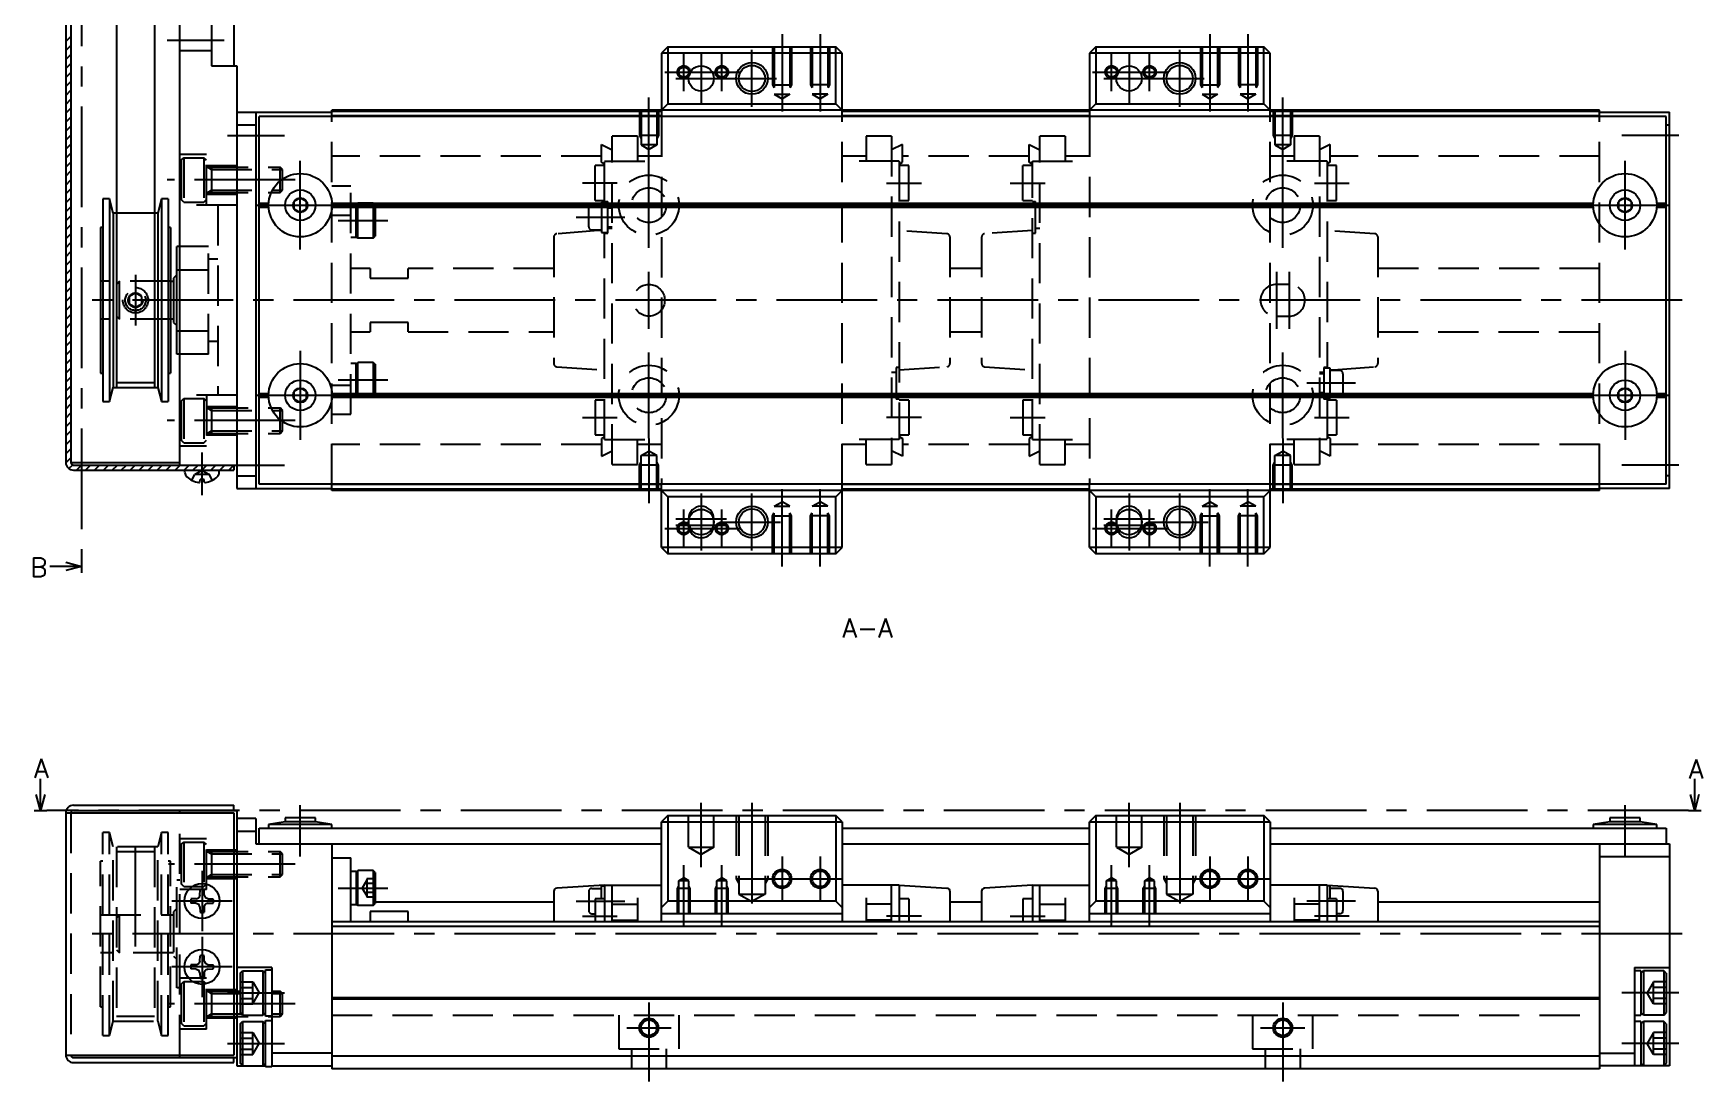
# Model space of a CAD drawing. Extents: x -2 to 451, y -8 to 279.
# Drawn here: x 187.6 to 451, y 8 to 173.4 of the extents above; entities that cross this region are included whole.
import ezdxf

# ---------------------------------------------------------------- set-up
doc = ezdxf.new("R2010")
doc.units = 0
doc.header["$LTSCALE"] = 0.5
doc.linetypes.add('CENTER', pattern=[50.8, 31.75, -6.35, 6.35, -6.35])
doc.linetypes.add('DASHED', pattern=[19.05, 12.7, -6.35])
for name, color, linetype in [('MSM_CENTER', 1, 'CENTER'), ('MSM_CONTINUOUS', 7, 'CONTINUOUS'), ('MSM_DASHED', 4, 'DASHED'), ('MSM_NARROW', 5, 'CONTINUOUS'), ('MSM_PART_NUMBER', 7, 'CONTINUOUS')]:
    doc.layers.add(name, color=color, linetype=linetype)
doc.styles.get("Standard").update_dxf_attribs({"font": 'txt.shx', "height": 3, "bigfont": 'bigfont.shx'})

msp = doc.modelspace()

# ---------------------------------------------------------------- linework, layer by layer
at = {"layer": 'MSM_CENTER'}
for p, q in [((195.26, 238.06), (195.26, 90.3)), ((217.76, 172.3), (208.76, 172.3)), ((305.76, 173.3), (305.76, 161.09)), ((311.76, 173.3), (311.76, 161.09)), ((373.26, 173.3), (373.26, 161.09)), ((379.26, 173.3), (379.26, 161.09)), ((290.26, 164.3), (290.26, 170.3)), ((293.01, 170.3), (293.01, 162.3)), ((296.26, 164.3), (296.26, 170.3)), ((301.01, 161.8), (301.01, 170.8)), ((357.76, 164.3), (357.76, 170.3)), ((360.51, 170.3), (360.51, 162.3)), ((363.76, 164.3), (363.76, 170.3)), ((368.51, 161.8), (368.51, 170.8)), ((287.26, 167.3), (299.26, 167.3)), ((289.01, 166.3), (305.51, 166.3)), ((354.76, 167.3), (366.76, 167.3)), ((356.51, 166.3), (373.01, 166.3)), ((284.76, 153.09), (284.76, 163.3)), ((384.76, 153.09), (384.76, 163.3)), ((218.26, 157.3), (227.26, 157.3)), ((447.26, 157.3), (438.26, 157.3)), ((229.76, 139.3), (229.76, 153.3)), ((284.76, 139.55), (284.76, 153.05)), ((384.76, 139.55), (384.76, 153.05)), ((438.76, 139.3), (438.76, 153.3)), ((228.96, 150.3), (208.76, 150.3)), ((279.76, 149.8), (274.26, 149.8)), ((322.26, 149.8), (327.76, 149.8)), ((341.76, 149.8), (347.26, 149.8)), ((389.76, 149.8), (395.26, 149.8)), ((222.76, 146.3), (236.76, 146.3)), ((278.01, 146.3), (291.51, 146.3)), ((378.01, 146.3), (391.51, 146.3)), ((431.76, 146.3), (445.76, 146.3)), ((235.76, 143.86), (243.56, 143.86)), ((273.26, 144.4), (280.96, 144.4)), ((203.76, 135.3), (203.76, 127.3)), ((284.76, 126.8), (284.76, 135.8)), ((383.76, 135.8), (383.76, 126.8)), ((385.76, 135.8), (385.76, 126.8)), ((447.76, 131.3), (196.26, 131.3)), ((229.76, 123.3), (229.76, 109.3)), ((284.76, 109.55), (284.76, 123.05)), ((384.76, 109.55), (384.76, 123.05)), ((438.76, 123.3), (438.76, 109.3)), ((235.76, 118.74), (243.56, 118.74)), ((222.76, 116.3), (236.76, 116.3)), ((278.01, 116.3), (291.51, 116.3)), ((378.01, 116.3), (391.51, 116.3)), ((396.26, 118.2), (388.56, 118.2)), ((431.76, 116.3), (445.76, 116.3)), ((228.96, 112.3), (208.76, 112.3)), ((274.26, 112.8), (279.76, 112.8)), ((327.76, 112.8), (322.26, 112.8)), ((341.76, 112.8), (347.26, 112.8)), ((389.76, 112.8), (395.26, 112.8)), ((284.76, 109.51), (284.76, 99.3)), ((384.76, 109.51), (384.76, 99.3)), ((214.26, 100.54), (214.26, 107.3)), ((218.26, 105.3), (227.26, 105.3)), ((447.26, 105.3), (438.26, 105.3)), ((293.01, 100.8), (293.01, 91.8)), ((301.01, 91.8), (301.01, 100.8)), ((305.76, 89.3), (305.76, 101.51)), ((311.76, 89.3), (311.76, 101.51)), ((360.51, 100.8), (360.51, 91.8)), ((368.51, 91.8), (368.51, 100.8)), ((373.26, 89.3), (373.26, 101.51)), ((379.26, 89.3), (379.26, 101.51)), ((290.26, 92.3), (290.26, 98.3)), ((296.26, 92.3), (296.26, 98.3)), ((357.76, 92.3), (357.76, 98.3)), ((363.76, 92.3), (363.76, 98.3)), ((287.26, 95.3), (299.26, 95.3)), ((289.01, 96.8), (297.01, 96.8)), ((289.01, 95.8), (297.01, 95.8)), ((296.51, 96.3), (305.51, 96.3)), ((354.76, 95.3), (366.76, 95.3)), ((356.51, 96.8), (364.51, 96.8)), ((356.51, 95.8), (364.51, 95.8)), ((364.01, 96.3), (373.01, 96.3)), ((448.76, 50.8), (189.76, 50.8)), ((229.76, 43.5), (229.76, 51.6)), ((293.01, 41.85), (293.01, 52)), ((301.01, 52), (301.01, 34.41)), ((360.51, 41.85), (360.51, 52)), ((368.51, 52), (368.51, 34.41)), ((438.76, 43.5), (438.76, 51.6)), ((203.76, 29.3), (203.76, 47.05)), ((228.96, 42.3), (208.96, 42.3)), ((290.26, 32.5), (290.26, 42.15)), ((296.26, 32.5), (296.26, 42.15)), ((305.76, 43.5), (305.76, 36.5)), ((311.76, 43.5), (311.76, 36.5)), ((357.76, 32.5), (357.76, 42.15)), ((363.76, 32.5), (363.76, 42.15)), ((373.26, 43.5), (373.26, 36.5)), ((379.26, 43.5), (379.26, 36.5)), ((214.26, 41.25), (214.26, 31.75)), ((302.26, 40), (315.26, 40)), ((369.76, 40), (382.76, 40)), ((235.76, 38.55), (243.56, 38.55)), ((219.01, 36.5), (209.51, 36.5)), ((273.26, 36.5), (280.96, 36.5)), ((396.26, 36.5), (388.56, 36.5)), ((274.26, 34.1), (279.76, 34.1)), ((327.76, 34.1), (322.26, 34.1)), ((341.76, 34.1), (347.26, 34.1)), ((395.26, 34.1), (389.76, 34.1)), ((447.76, 31.3), (196.26, 31.3)), ((214.26, 30.85), (214.26, 21.35)), ((219.01, 26.1), (209.51, 26.1)), ((218.26, 22), (227.26, 22)), ((447.26, 22), (438.26, 22)), ((228.96, 20.3), (208.96, 20.3)), ((284.76, 20.5), (284.76, 8)), ((384.76, 20.5), (384.76, 8)), ((281.26, 16.5), (288.26, 16.5)), ((381.26, 16.5), (388.26, 16.5)), ((218.26, 14), (227.26, 14)), ((447.26, 14), (438.26, 14))]:
    msp.add_line(p, q, dxfattribs=at)
at = {"layer": 'MSM_CONTINUOUS'}
for p, q in [((192.76, 231.9), (192.76, 105.7)), ((193.56, 231.9), (193.56, 105.7)), ((210.76, 105.3), (210.76, 232.3)), ((215.76, 227.3), (215.76, 168.3)), ((200.76, 216.05), (200.76, 117.55)), ((206.76, 216.05), (206.76, 117.55)), ((219.26, 181.8), (219.26, 168.3)), ((287.76, 171.3), (286.76, 170.3)), ((287.76, 171.3), (314.26, 171.3)), ((287.76, 171.3), (287.76, 162.3)), ((315.26, 170.3), (314.26, 171.3)), ((314.26, 162.3), (314.26, 171.3)), ((355.26, 171.3), (354.26, 170.3)), ((355.26, 171.3), (381.76, 171.3)), ((355.26, 171.3), (355.26, 162.3)), ((382.76, 170.3), (381.76, 171.3)), ((381.76, 162.3), (381.76, 171.3)), ((315.26, 170.3), (286.76, 170.3)), ((286.76, 170.3), (286.76, 160.3)), ((315.26, 160.3), (315.26, 170.3)), ((382.76, 170.3), (354.26, 170.3)), ((354.26, 170.3), (354.26, 160.3)), ((382.76, 160.3), (382.76, 170.3)), ((215.76, 168.3), (219.76, 168.3)), ((219.76, 168.3), (219.76, 101.6)), ((219.76, 161), (234.76, 161)), ((222.76, 161), (222.76, 101.6)), ((434.76, 161.3), (234.76, 161.3)), ((234.76, 160.3), (234.76, 161.3)), ((286.76, 161.1), (234.76, 161.1)), ((287.76, 162.3), (286.76, 161.3)), ((287.76, 162.3), (314.26, 162.3)), ((315.26, 161.3), (314.26, 162.3)), ((354.26, 161.1), (315.26, 161.1)), ((355.26, 162.3), (354.26, 161.3)), ((355.26, 162.3), (381.76, 162.3)), ((382.76, 161.3), (381.76, 162.3)), ((434.76, 161.1), (382.76, 161.1)), ((434.76, 160.3), (434.76, 161.3)), ((434.76, 161), (445.76, 161)), ((445.76, 101.6), (445.76, 161)), ((219.76, 159), (222.76, 159)), ((445.26, 160.3), (223.26, 160.3)), ((223.26, 102.3), (223.26, 160.3)), ((286.76, 160.4), (234.76, 160.4)), ((354.26, 160.4), (315.26, 160.4)), ((434.76, 160.4), (382.76, 160.4)), ((445.26, 102.3), (445.26, 160.3)), ((445.26, 159), (445.76, 159)), ((198.62, 147.3), (198.62, 115.3)), ((199.66, 147.3), (198.62, 147.3)), ((199.66, 147.3), (199.66, 115.3)), ((200.26, 145.05), (199.66, 147.3)), ((200.26, 145.05), (200.26, 117.55)), ((200.76, 145.05), (200.26, 145.05)), ((207.26, 145.05), (206.76, 145.05)), ((207.86, 147.3), (207.26, 145.05)), ((207.26, 145.05), (207.26, 117.55)), ((207.86, 147.3), (207.86, 115.3)), ((208.9, 147.3), (207.86, 147.3)), ((208.9, 147.3), (208.9, 115.3)), ((223.26, 146.6), (224.77, 146.6)), ((223.26, 146.3), (224.76, 146.3)), ((223.26, 146), (224.77, 146)), ((229.76, 147.45), (228.76, 146.88)), ((228.76, 146.88), (228.76, 145.72)), ((228.76, 145.72), (229.76, 145.15)), ((230.76, 146.88), (229.76, 147.45)), ((229.76, 145.15), (230.76, 145.72)), ((230.76, 145.72), (230.76, 146.88)), ((234.75, 146.6), (433.77, 146.6)), ((234.75, 146), (433.77, 146)), ((234.76, 146.3), (433.76, 146.3)), ((438.76, 147.45), (437.76, 146.88)), ((437.76, 146.88), (437.76, 145.72)), ((437.76, 145.72), (438.76, 145.15)), ((439.76, 146.88), (438.76, 147.45)), ((438.76, 145.15), (439.76, 145.72)), ((439.76, 145.72), (439.76, 146.88)), ((443.75, 146.6), (445.26, 146.6)), ((443.75, 146), (445.26, 146)), ((443.76, 146.3), (445.26, 146.3)), ((198.26, 142.8), (198.26, 119.8)), ((198.62, 142.8), (198.26, 142.8)), ((209.26, 142.8), (208.9, 142.8)), ((209.26, 142.8), (209.26, 119.8)), ((210.26, 122.8), (210.26, 139.8)), ((210.76, 139.8), (210.26, 139.8)), ((210.26, 135.3), (209.76, 134.8)), ((209.76, 134.8), (209.76, 127.8)), ((210.26, 136.12), (210.76, 136.12)), ((209.26, 134.3), (209.76, 134.3)), ((209.76, 128.3), (209.26, 128.3)), ((209.76, 127.8), (210.26, 127.3)), ((210.26, 126.48), (210.76, 126.48)), ((210.76, 122.8), (210.26, 122.8)), ((198.26, 119.8), (198.62, 119.8)), ((208.9, 119.8), (209.26, 119.8)), ((199.66, 115.3), (200.26, 117.55)), ((200.26, 117.55), (207.26, 117.55)), ((207.26, 117.55), (207.86, 115.3)), ((223.26, 116.6), (224.77, 116.6)), ((223.26, 116.3), (224.76, 116.3)), ((223.26, 116), (224.77, 116)), ((229.76, 117.45), (228.76, 116.88)), ((228.76, 116.88), (228.76, 115.72)), ((230.76, 116.88), (229.76, 117.45)), ((230.76, 115.72), (230.76, 116.88)), ((234.75, 116.6), (433.77, 116.6)), ((234.75, 116), (433.77, 116)), ((234.76, 116.3), (433.76, 116.3)), ((438.76, 117.45), (437.76, 116.88)), ((437.76, 116.88), (437.76, 115.72)), ((439.76, 116.88), (438.76, 117.45)), ((439.76, 115.72), (439.76, 116.88)), ((443.75, 116.6), (445.26, 116.6)), ((443.75, 116), (445.26, 116)), ((443.76, 116.3), (445.26, 116.3)), ((198.62, 115.3), (199.66, 115.3)), ((207.86, 115.3), (208.9, 115.3)), ((228.76, 115.72), (229.76, 115.15)), ((229.76, 115.15), (230.76, 115.72)), ((437.76, 115.72), (438.76, 115.15)), ((438.76, 115.15), (439.76, 115.72)), ((193.56, 105.7), (210.76, 105.7)), ((193.96, 105.3), (219.76, 105.3)), ((193.96, 104.5), (219.26, 104.5)), ((211.55, 104.1), (211.51, 104.5)), ((213.93, 102.62), (213.95, 103)), ((214.58, 103), (213.95, 103)), ((214.59, 102.62), (214.58, 103)), ((216.98, 104.1), (217.01, 104.5)), ((219.26, 105.3), (219.26, 104.5)), ((219.76, 103.6), (222.76, 103.6)), ((445.76, 103.6), (445.26, 103.6)), ((219.76, 101.6), (234.76, 101.6)), ((445.26, 102.3), (223.26, 102.3)), ((234.76, 101.3), (234.76, 102.3)), ((286.76, 102.2), (234.76, 102.2)), ((286.76, 101.5), (234.76, 101.5)), ((434.76, 101.3), (234.76, 101.3)), ((286.76, 92.3), (286.76, 102.3)), ((286.76, 101.3), (287.76, 100.3)), ((314.26, 100.3), (287.76, 100.3)), ((287.76, 100.3), (287.76, 91.3)), ((314.26, 100.3), (315.26, 101.3)), ((314.26, 91.3), (314.26, 100.3)), ((315.26, 92.3), (315.26, 102.3)), ((354.26, 102.2), (315.26, 102.2)), ((354.26, 101.5), (315.26, 101.5)), ((354.26, 92.3), (354.26, 102.3)), ((354.26, 101.3), (355.26, 100.3)), ((381.76, 100.3), (355.26, 100.3)), ((355.26, 100.3), (355.26, 91.3)), ((381.76, 100.3), (382.76, 101.3)), ((381.76, 91.3), (381.76, 100.3)), ((382.76, 92.3), (382.76, 102.3)), ((434.76, 102.2), (382.76, 102.2)), ((434.76, 101.5), (382.76, 101.5)), ((434.76, 101.3), (434.76, 102.3)), ((445.76, 101.6), (434.76, 101.6)), ((291.01, 96.8), (291.01, 95.8)), ((295.01, 95.8), (295.01, 96.8)), ((358.51, 96.8), (358.51, 95.8)), ((362.51, 95.8), (362.51, 96.8)), ((286.76, 92.3), (287.76, 91.3)), ((315.26, 92.3), (286.76, 92.3)), ((314.26, 91.3), (315.26, 92.3)), ((354.26, 92.3), (355.26, 91.3)), ((382.76, 92.3), (354.26, 92.3)), ((381.76, 91.3), (382.76, 92.3)), ((192.76, 89.97), (195.26, 89.3)), ((195.26, 90.3), (195.26, 88.3)), ((314.26, 91.3), (287.76, 91.3)), ((381.76, 91.3), (355.26, 91.3)), ((195.26, 89.3), (190.26, 89.3)), ((195.26, 89.3), (192.76, 88.63)), ((188.76, 50.8), (188.76, 55.8)), ((449.76, 50.8), (449.76, 55.8)), ((188.76, 50.8), (188.09, 53.3)), ((189.43, 53.3), (188.76, 50.8)), ((449.76, 50.8), (449.09, 53.3)), ((450.43, 53.3), (449.76, 50.8)), ((187.76, 50.8), (189.76, 50.8)), ((192.76, 50.4), (219.26, 50.4)), ((192.76, 50.4), (192.76, 12.2)), ((193.96, 51.6), (219.26, 51.6)), ((193.96, 50.8), (219.76, 50.8)), ((210.76, 50.4), (210.76, 50.8)), ((219.26, 50.8), (219.26, 51.6)), ((219.26, 50.4), (219.26, 12.2)), ((219.76, 50.8), (219.76, 10.5)), ((448.76, 50.8), (450.76, 50.8)), ((222.76, 49.5), (219.76, 49.5)), ((219.76, 47.5), (222.76, 47.5)), ((222.76, 49.5), (222.76, 45.5)), ((223.26, 45.5), (223.26, 48)), ((223.26, 48), (286.76, 48)), ((227.36, 49), (224.76, 48.6)), ((234.76, 48.6), (224.76, 48.6)), ((224.76, 48.6), (224.76, 48)), ((232.16, 49.6), (227.36, 49.6)), ((227.36, 49.6), (227.36, 49)), ((232.16, 49), (227.36, 49)), ((232.16, 49), (232.16, 49.6)), ((234.76, 48.6), (232.16, 49)), ((234.76, 48), (234.76, 48.6)), ((287.76, 50), (286.76, 49)), ((286.76, 33.2), (286.76, 49)), ((286.76, 49), (315.26, 49)), ((287.76, 50), (314.26, 50)), ((287.76, 50), (287.76, 36.5)), ((315.26, 49), (314.26, 50)), ((314.26, 50), (314.26, 36.5)), ((315.26, 49), (315.26, 33.2)), ((315.26, 48), (354.26, 48)), ((355.26, 50), (354.26, 49)), ((354.26, 33.2), (354.26, 49)), ((354.26, 49), (382.76, 49)), ((355.26, 50), (381.76, 50)), ((355.26, 50), (355.26, 36.5)), ((382.76, 49), (381.76, 50)), ((381.76, 50), (381.76, 36.5)), ((382.76, 49), (382.76, 33.2)), ((382.76, 48), (445.26, 48)), ((436.36, 49), (433.76, 48.6)), ((443.76, 48.6), (433.76, 48.6)), ((433.76, 48.6), (433.76, 48)), ((441.16, 49.6), (436.36, 49.6)), ((436.36, 49.6), (436.36, 49)), ((441.16, 49), (436.36, 49)), ((441.16, 49), (441.16, 49.6)), ((443.76, 48.6), (441.16, 49)), ((443.76, 48), (443.76, 48.6)), ((445.26, 48), (445.26, 45.5)), ((222.76, 45.5), (286.76, 45.5)), ((234.76, 45.5), (234.76, 10)), ((315.26, 45.5), (354.26, 45.5)), ((382.76, 45.5), (445.76, 45.5)), ((434.76, 45.5), (434.76, 10)), ((445.76, 45.5), (445.76, 10.5)), ((234.76, 43.3), (237.76, 43.3)), ((237.76, 33.2), (237.76, 43.3)), ((434.76, 43.5), (445.76, 43.5)), ((238.56, 41.15), (237.76, 41.15)), ((238.56, 41), (238.86, 41.3)), ((238.56, 41.15), (238.56, 35.95)), ((238.86, 35.8), (238.86, 41.3)), ((241.26, 41.3), (238.86, 41.3)), ((241.26, 41.3), (241.26, 35.8)), ((241.56, 41), (241.26, 41.3)), ((241.56, 41), (241.56, 36.1)), ((213.34, 36.83), (213.74, 37.02)), ((213.93, 37.42), (213.74, 37.02)), ((213.93, 37.42), (213.95, 38.27)), ((214.59, 37.42), (214.58, 38.27)), ((214.59, 37.42), (214.78, 37.02)), ((215.19, 36.83), (214.78, 37.02)), ((269.76, 38.03), (269.76, 33.2)), ((277.76, 39), (270.23, 38.53)), ((277.76, 39), (277.76, 33.2)), ((277.76, 39), (286.76, 39)), ((278.96, 33.2), (278.96, 39)), ((282.96, 37), (282.96, 33.2)), ((324.26, 39), (315.26, 39)), ((319.06, 37), (319.06, 33.2)), ((323.06, 33.2), (323.06, 39)), ((324.26, 39), (324.26, 33.2)), ((324.26, 39), (331.79, 38.53)), ((332.26, 38.03), (332.26, 33.2)), ((337.26, 38.03), (337.26, 33.2)), ((345.26, 39), (337.73, 38.53)), ((345.26, 39), (345.26, 33.2)), ((345.26, 39), (354.26, 39)), ((346.46, 33.2), (346.46, 39)), ((350.46, 37), (350.46, 33.2)), ((391.76, 39), (382.76, 39)), ((386.56, 37), (386.56, 33.2)), ((390.56, 33.2), (390.56, 39)), ((391.76, 39), (391.76, 33.2)), ((391.76, 39), (399.29, 38.53)), ((392.26, 38.9), (391.76, 38.9)), ((392.26, 36.85), (392.26, 38.9)), ((393.76, 38.5), (392.26, 38.5)), ((394.26, 38), (394.26, 35)), ((399.76, 38.03), (399.76, 33.2)), ((213.34, 36.83), (212.49, 36.82)), ((213.34, 36.17), (212.49, 36.18)), ((213.34, 36.17), (213.74, 35.98)), ((213.93, 35.58), (213.74, 35.98)), ((213.93, 35.58), (213.95, 34.73)), ((214.59, 35.58), (214.58, 34.73)), ((214.59, 35.58), (214.78, 35.98)), ((215.19, 36.17), (214.78, 35.98)), ((215.19, 36.83), (216.03, 36.82)), ((215.19, 36.17), (216.03, 36.18)), ((237.76, 35.95), (238.56, 35.95)), ((238.56, 36.1), (238.86, 35.8)), ((241.26, 35.8), (238.86, 35.8)), ((246.76, 34.87), (240.76, 34.87)), ((240.76, 34.87), (240.76, 33.2)), ((241.26, 35.8), (241.56, 36.1)), ((269.76, 36.3), (241.56, 36.3)), ((246.76, 33.2), (246.76, 34.87)), ((276.26, 36.85), (276.26, 33.2)), ((277.76, 36.85), (276.26, 36.85)), ((278.96, 36), (282.96, 36)), ((286.76, 35.5), (287.76, 36.5)), ((315.26, 34.5), (286.76, 34.5)), ((314.26, 36.5), (287.76, 36.5)), ((314.26, 36.5), (315.26, 35.5)), ((323.06, 36), (319.06, 36)), ((325.76, 36.85), (324.26, 36.85)), ((325.76, 36.85), (325.76, 33.2)), ((337.26, 36.3), (332.26, 36.3)), ((343.76, 36.85), (343.76, 33.2)), ((345.26, 36.85), (343.76, 36.85)), ((346.46, 36), (350.46, 36)), ((354.26, 35.5), (355.26, 36.5)), ((382.76, 34.5), (354.26, 34.5)), ((381.76, 36.5), (355.26, 36.5)), ((381.76, 36.5), (382.76, 35.5)), ((390.56, 36), (386.56, 36)), ((393.26, 36.85), (391.76, 36.85)), ((393.26, 36.85), (393.26, 33.2)), ((393.76, 34.5), (393.26, 34.5)), ((434.76, 36.3), (399.76, 36.3)), ((434.76, 33.2), (234.76, 33.2)), ((434.76, 32.5), (234.76, 32.5)), ((278.96, 33.5), (282.96, 33.5)), ((323.06, 33.5), (319.06, 33.5)), ((346.46, 33.5), (350.46, 33.5)), ((390.56, 33.5), (386.56, 33.5)), ((213.34, 26.43), (212.49, 26.42)), ((213.34, 26.43), (213.74, 26.62)), ((213.93, 27.02), (213.74, 26.62)), ((213.93, 27.02), (213.95, 27.87)), ((214.59, 27.02), (214.58, 27.87)), ((214.59, 27.02), (214.78, 26.62)), ((215.19, 26.43), (214.78, 26.62)), ((215.19, 26.43), (216.03, 26.42)), ((213.34, 25.77), (212.49, 25.78)), ((213.34, 25.77), (213.74, 25.58)), ((213.93, 25.18), (213.74, 25.58)), ((213.93, 25.18), (213.95, 24.33)), ((214.59, 25.18), (214.58, 24.33)), ((214.59, 25.18), (214.78, 25.58)), ((215.19, 25.77), (214.78, 25.58)), ((215.19, 25.77), (216.03, 25.78)), ((225.26, 26), (219.76, 26)), ((220.26, 25.1), (220.66, 25.5)), ((220.26, 25.1), (220.26, 18.9)), ((220.66, 25.5), (220.66, 18.5)), ((220.66, 25.5), (223.86, 25.5)), ((223.86, 25.5), (223.86, 18.5)), ((224.26, 25.1), (223.86, 25.5)), ((224.26, 18.35), (224.26, 25.65)), ((224.26, 25.65), (225.26, 25.65)), ((225.26, 26), (225.26, 10.35)), ((440.26, 26), (440.26, 10.5)), ((440.26, 26), (445.76, 26)), ((441.26, 25.5), (440.26, 25.5)), ((441.26, 25.1), (441.66, 25.5)), ((441.26, 25.5), (441.26, 18.5)), ((441.66, 25.5), (441.66, 18.5)), ((444.86, 25.5), (441.66, 25.5)), ((445.26, 25.1), (444.86, 25.5)), ((444.86, 25.5), (444.86, 18.5)), ((445.26, 25.1), (445.26, 18.9)), ((434.76, 21.2), (234.76, 21.2)), ((220.66, 18.5), (220.26, 18.9)), ((220.66, 18.5), (223.86, 18.5)), ((223.86, 18.5), (224.26, 18.9)), ((434.76, 21), (234.76, 21)), ((440.26, 18.5), (441.26, 18.5)), ((441.66, 18.5), (441.26, 18.9)), ((444.86, 18.5), (441.66, 18.5)), ((444.86, 18.5), (445.26, 18.9)), ((220.26, 17.1), (220.66, 17.5)), ((220.26, 17.1), (220.26, 10.9)), ((220.66, 17.5), (220.66, 10.5)), ((220.66, 17.5), (223.86, 17.5)), ((223.86, 17.5), (223.86, 10.5)), ((224.26, 17.1), (223.86, 17.5)), ((225.26, 18.35), (224.26, 18.35)), ((224.26, 10.35), (224.26, 17.65)), ((224.26, 17.65), (225.26, 17.65)), ((441.26, 17.5), (440.26, 17.5)), ((441.26, 17.5), (441.26, 10.5)), ((441.26, 17.1), (441.66, 17.5)), ((441.66, 17.5), (441.66, 10.5)), ((444.86, 17.5), (441.66, 17.5)), ((444.86, 17.5), (444.86, 10.5)), ((445.26, 17.1), (444.86, 17.5)), ((445.26, 17.1), (445.26, 10.9)), ((192.76, 12.2), (219.26, 12.2)), ((193.96, 11.8), (219.76, 11.8)), ((193.96, 11), (219.26, 11)), ((210.76, 11.8), (210.76, 12.2)), ((219.26, 11), (219.26, 11.8)), ((220.66, 10.5), (220.26, 10.9)), ((223.86, 10.5), (224.26, 10.9)), ((234.76, 12.5), (225.26, 12.5)), ((434.76, 12), (234.76, 12)), ((434.76, 12.5), (440.26, 12.5)), ((441.66, 10.5), (441.26, 10.9)), ((444.86, 10.5), (445.26, 10.9)), ((219.76, 10.5), (224.26, 10.5)), ((225.26, 10.35), (224.26, 10.35)), ((225.26, 10.5), (234.76, 10.5)), ((434.76, 10), (234.76, 10)), ((445.76, 10.5), (434.76, 10.5))]:
    msp.add_line(p, q, dxfattribs=at)
for centre, radius in [((293.01, 166.3), 2), ((301.01, 166.3), 2.07), ((360.51, 166.3), 2), ((368.51, 166.3), 2.07), ((229.76, 146.3), 5), ((438.76, 146.3), 5), ((229.76, 146.3), 2.4), ((438.76, 146.3), 2.4), ((229.76, 146.3), 1.15), ((438.76, 146.3), 1.15), ((229.76, 116.3), 5), ((438.76, 116.3), 5), ((229.76, 116.3), 2.4), ((438.76, 116.3), 2.4), ((229.76, 116.3), 1.15), ((438.76, 116.3), 1.15), ((293.01, 96.3), 2), ((301.01, 96.3), 2.07), ((360.51, 96.3), 2), ((368.51, 96.3), 2.07), ((305.76, 40), 1.23), ((311.76, 40), 1.23), ((373.26, 40), 1.23), ((379.26, 40), 1.23), ((214.26, 36.5), 2.75), ((214.26, 26.1), 2.75), ((284.76, 16.5), 1.23), ((384.76, 16.5), 1.23)]:
    msp.add_circle(centre, radius, dxfattribs=at)
for centre, radius, start, end in [((193.96, 105.7), 1.2, 180, 270), ((193.96, 105.7), 0.4, 180, 270), ((212.54, 104.18), 1, 185, 226.5733), ((214.26, 106), 3.5, 226.5733, 261.4604), ((214.26, 106), 3.5, 278.5396, 313.4267), ((215.98, 104.18), 1, 313.4267, 355), ((213.73, 102.82), 0.284, 272.9383, 315.8128), ((214.8, 102.82), 0.284, 224.1872, 267.0617), ((293.01, 96.8), 2, 0, 180), ((360.51, 96.8), 2, 0, 180), ((293.01, 95.8), 2, 180, 0), ((360.51, 95.8), 2, 180, 0), ((193.96, 50.4), 1.2, 90, 180), ((193.96, 50.4), 0.4, 90, 180), ((214.26, 36.5), 1.8, 79.8876, 100.1124), ((270.26, 38.03), 0.5, 93.5763, 180), ((331.76, 38.03), 0.5, 0, 86.4237), ((337.76, 38.03), 0.5, 93.5763, 180), ((393.76, 38), 0.5, 0, 90), ((399.26, 38.03), 0.5, 0, 86.4237), ((214.26, 36.5), 1.8, 169.8876, 190.1124), ((214.26, 36.5), 1.8, 259.8876, 280.1124), ((214.26, 36.5), 1.8, 349.8876, 10.1124), ((393.76, 35), 0.5, 270, 0), ((214.26, 26.1), 1.8, 169.8876, 190.1124), ((214.26, 26.1), 1.8, 79.8876, 100.1124), ((214.26, 26.1), 1.8, 349.8876, 10.1124), ((214.26, 26.1), 1.8, 259.8876, 280.1124), ((193.96, 12.2), 1.2, 180, 270), ((193.96, 12.2), 0.4, 180, 270)]:
    msp.add_arc(centre, radius, start, end, dxfattribs=at)
at = {"layer": 'MSM_DASHED'}
for p, q in [((304.26, 171.3), (304.26, 165.3)), ((304.53, 171.3), (304.53, 163.8)), ((306.99, 171.3), (306.99, 163.8)), ((307.26, 171.3), (307.26, 165.3)), ((310.26, 171.3), (310.26, 165.3)), ((310.53, 171.3), (310.53, 163.8)), ((312.99, 171.3), (312.99, 163.8)), ((313.26, 171.3), (313.26, 165.3)), ((371.76, 171.3), (371.76, 165.3)), ((372.03, 171.3), (372.03, 163.8)), ((374.49, 171.3), (374.49, 163.8)), ((374.76, 171.3), (374.76, 165.3)), ((377.76, 171.3), (377.76, 165.3)), ((378.03, 171.3), (378.03, 163.8)), ((380.49, 171.3), (380.49, 163.8)), ((380.76, 171.3), (380.76, 165.3)), ((210.76, 170.7), (215.76, 170.7)), ((304.26, 165.3), (307.26, 165.3)), ((304.26, 165.3), (304.53, 164.83)), ((304.53, 163.8), (305.76, 163.09)), ((304.53, 163.8), (306.99, 163.8)), ((306.99, 163.8), (305.76, 163.09)), ((307.26, 165.3), (306.99, 164.83)), ((313.26, 165.3), (310.26, 165.3)), ((310.26, 165.3), (310.53, 164.83)), ((310.53, 163.8), (311.76, 163.09)), ((312.99, 163.8), (310.53, 163.8)), ((312.99, 163.8), (311.76, 163.09)), ((313.26, 165.3), (312.99, 164.83)), ((371.76, 165.3), (374.76, 165.3)), ((371.76, 165.3), (372.03, 164.83)), ((372.03, 163.8), (373.26, 163.09)), ((372.03, 163.8), (374.49, 163.8)), ((374.49, 163.8), (373.26, 163.09)), ((374.76, 165.3), (374.49, 164.83)), ((380.76, 165.3), (377.76, 165.3)), ((377.76, 165.3), (378.03, 164.83)), ((378.03, 163.8), (379.26, 163.09)), ((380.49, 163.8), (378.03, 163.8)), ((380.49, 163.8), (379.26, 163.09)), ((380.76, 165.3), (380.49, 164.83)), ((283.26, 161.3), (283.26, 157.3)), ((283.53, 161.3), (283.53, 155.8)), ((285.99, 161.3), (285.99, 155.8)), ((286.26, 161.3), (286.26, 157.3)), ((383.26, 161.3), (383.26, 157.3)), ((383.53, 161.3), (383.53, 155.8)), ((385.99, 161.3), (385.99, 155.8)), ((386.26, 161.3), (386.26, 157.3)), ((234.76, 102.3), (234.76, 160.3)), ((286.76, 160.3), (286.76, 102.3)), ((315.26, 102.3), (315.26, 160.3)), ((354.26, 160.3), (354.26, 102.3)), ((382.76, 102.3), (382.76, 160.3)), ((434.76, 102.3), (434.76, 160.3)), ((277.26, 155.89), (278.96, 155.04)), ((277.26, 153.1), (277.26, 155.89)), ((282.96, 157.2), (278.96, 157.2)), ((278.96, 105.4), (278.96, 157.2)), ((282.96, 157.2), (282.96, 153.25)), ((286.26, 157.3), (283.26, 157.3)), ((283.26, 157.3), (283.53, 156.83)), ((283.53, 155.8), (284.76, 155.09)), ((285.99, 155.8), (283.53, 155.8)), ((285.99, 155.8), (284.76, 155.09)), ((286.26, 157.3), (285.99, 156.83)), ((323.06, 157.2), (319.06, 157.2)), ((319.06, 157.2), (319.06, 153.25)), ((323.06, 157.2), (323.06, 105.4)), ((324.76, 155.89), (323.06, 155.04)), ((324.76, 153.1), (324.76, 155.89)), ((344.76, 155.89), (346.46, 155.04)), ((344.76, 153.1), (344.76, 155.89)), ((346.46, 105.4), (346.46, 157.2)), ((350.46, 157.2), (346.46, 157.2)), ((350.46, 157.2), (350.46, 153.25)), ((383.26, 157.3), (383.53, 156.83)), ((386.26, 157.3), (383.26, 157.3)), ((385.99, 155.8), (383.53, 155.8)), ((383.53, 155.8), (384.76, 155.09)), ((385.99, 155.8), (384.76, 155.09)), ((386.26, 157.3), (385.99, 156.83)), ((390.56, 157.2), (386.56, 157.2)), ((386.56, 157.2), (386.56, 153.25)), ((390.56, 157.2), (390.56, 105.4)), ((392.26, 155.89), (390.56, 155.04)), ((392.26, 153.1), (392.26, 155.89)), ((214.96, 154.3), (210.76, 154.3)), ((210.96, 153.4), (211.36, 153.8)), ((210.96, 153.4), (210.96, 147.2)), ((211.36, 153.8), (211.36, 146.8)), ((211.36, 153.8), (214.56, 153.8)), ((214.56, 153.8), (214.56, 146.8)), ((214.96, 153.4), (214.56, 153.8)), ((214.96, 146.3), (214.96, 154.3)), ((277.26, 154.05), (234.76, 154.05)), ((277.76, 152.8), (277.26, 153.1)), ((277.76, 153.25), (286.76, 153.25)), ((277.76, 146.8), (277.76, 153.25)), ((286.76, 154.05), (282.96, 154.05)), ((319.06, 154.05), (315.26, 154.05)), ((324.26, 153.25), (315.26, 153.25)), ((324.26, 153.25), (324.26, 109.35)), ((324.26, 152.8), (324.76, 153.1)), ((344.76, 154.05), (324.76, 154.05)), ((345.26, 152.8), (344.76, 153.1)), ((345.26, 153.25), (354.26, 153.25)), ((345.26, 109.35), (345.26, 153.25)), ((354.26, 154.05), (350.46, 154.05)), ((386.56, 154.05), (382.76, 154.05)), ((391.76, 153.25), (382.76, 153.25)), ((391.76, 153.25), (391.76, 120.6)), ((391.76, 152.8), (392.26, 153.1)), ((434.76, 154.05), (392.26, 154.05)), ((214.96, 152.55), (219.76, 152.55)), ((215.06, 152.33), (215.76, 151.92)), ((215.16, 152.3), (226.58, 152.3)), ((215.76, 152.3), (215.76, 148.3)), ((215.76, 151.92), (226.96, 151.92)), ((226.58, 148.3), (226.58, 152.3)), ((226.96, 151.92), (226.58, 152.3)), ((226.96, 148.68), (226.96, 151.92)), ((276.26, 147.05), (276.26, 152.55)), ((277.76, 152.55), (276.26, 152.55)), ((325.76, 152.55), (324.26, 152.55)), ((325.76, 147.05), (325.76, 152.55)), ((343.76, 147.05), (343.76, 152.55)), ((345.26, 152.55), (343.76, 152.55)), ((393.26, 152.55), (391.76, 152.55)), ((393.26, 147.05), (393.26, 152.55)), ((214.96, 148.05), (219.76, 148.05)), ((215.06, 148.27), (215.76, 148.68)), ((215.16, 148.3), (226.58, 148.3)), ((215.76, 148.68), (226.96, 148.68)), ((226.58, 148.3), (226.96, 148.68)), ((237.76, 149.3), (234.76, 149.3)), ((237.76, 113.3), (237.76, 149.3)), ((206.76, 145.05), (200.76, 145.05)), ((219.76, 146.3), (210.76, 146.3)), ((211.36, 146.8), (210.96, 147.2)), ((211.36, 146.8), (214.56, 146.8)), ((214.56, 146.8), (214.96, 147.2)), ((216.76, 146.3), (216.76, 116.3)), ((238.56, 146.46), (237.76, 146.46)), ((238.56, 146.31), (238.86, 146.61)), ((238.56, 141.26), (238.56, 146.46)), ((238.86, 141.11), (238.86, 146.61)), ((241.26, 146.61), (238.86, 146.61)), ((241.26, 146.61), (241.26, 141.11)), ((241.56, 146.31), (241.26, 146.61)), ((241.56, 146.31), (241.56, 141.41)), ((275.26, 142.9), (275.26, 145.9)), ((275.76, 146.4), (277.26, 146.4)), ((276.26, 147.05), (277.76, 147.05)), ((277.26, 146.8), (277.26, 142)), ((278.26, 146.8), (277.26, 146.8)), ((277.76, 146.9), (278.26, 146.9)), ((278.26, 141.9), (278.26, 146.9)), ((278.26, 146.1), (278.96, 146.1)), ((278.26, 145.9), (278.96, 145.9)), ((324.26, 147.05), (325.76, 147.05)), ((343.76, 147.05), (345.26, 147.05)), ((345.26, 146.9), (345.76, 146.9)), ((345.76, 141.9), (345.76, 146.9)), ((345.76, 146.1), (346.46, 146.1)), ((391.76, 147.05), (393.26, 147.05)), ((234.76, 144.72), (237.76, 144.72)), ((276.76, 142.29), (270.22, 141.79)), ((275.76, 142.4), (277.26, 142.4)), ((277.26, 142.29), (276.76, 142.29)), ((278.26, 142.9), (278.96, 142.9)), ((278.26, 142.7), (278.96, 142.7)), ((331.79, 141.79), (324.26, 142.3)), ((345.26, 142.3), (337.73, 141.79)), ((345.76, 142.7), (346.46, 142.7)), ((399.29, 141.79), (391.76, 142.3)), ((215.26, 139.8), (210.76, 139.8)), ((215.26, 122.8), (215.26, 139.8)), ((237.76, 141.26), (238.56, 141.26)), ((238.56, 141.41), (238.86, 141.11)), ((241.26, 141.11), (238.86, 141.11)), ((241.26, 141.11), (241.56, 141.41)), ((269.76, 141.29), (269.76, 121.31)), ((277.26, 142), (278.26, 142)), ((277.76, 109.35), (277.76, 142)), ((277.76, 141.9), (278.26, 141.9)), ((332.26, 141.29), (332.26, 121.31)), ((337.26, 141.29), (337.26, 121.31)), ((345.26, 141.9), (345.76, 141.9)), ((399.76, 141.29), (399.76, 121.31)), ((216.76, 137.8), (215.26, 137.8)), ((210.76, 136.12), (215.26, 136.12)), ((240.76, 136.3), (237.76, 136.3)), ((240.76, 136.3), (240.76, 134.8)), ((240.76, 134.8), (246.76, 134.8)), ((246.76, 134.8), (246.76, 136.3)), ((269.76, 136.3), (246.76, 136.3)), ((337.26, 136.3), (332.26, 136.3)), ((434.76, 136.3), (399.76, 136.3)), ((209.26, 134.3), (198.26, 134.3)), ((201.26, 134.3), (200.76, 133.8)), ((201.26, 128.3), (201.26, 134.3)), ((203.76, 132.45), (202.76, 131.88)), ((202.76, 131.88), (202.76, 130.72)), ((204.76, 131.88), (203.76, 132.45)), ((204.76, 130.72), (204.76, 131.88)), ((385.76, 133.8), (383.76, 133.8)), ((202.76, 130.72), (203.76, 130.15)), ((203.76, 130.15), (204.76, 130.72)), ((209.26, 128.3), (198.26, 128.3)), ((200.76, 128.8), (201.26, 128.3)), ((210.76, 126.48), (215.26, 126.48)), ((246.76, 127.8), (240.76, 127.8)), ((240.76, 127.8), (240.76, 126.3)), ((246.76, 126.3), (246.76, 127.8)), ((383.76, 128.8), (385.76, 128.8)), ((216.76, 124.8), (215.26, 124.8)), ((237.76, 126.3), (240.76, 126.3)), ((246.76, 126.3), (269.76, 126.3)), ((332.26, 126.3), (337.26, 126.3)), ((399.76, 126.3), (434.76, 126.3)), ((215.26, 122.8), (210.76, 122.8)), ((238.56, 121.34), (237.76, 121.34)), ((238.56, 121.19), (238.86, 121.49)), ((238.56, 116.14), (238.56, 121.34)), ((241.26, 121.49), (238.86, 121.49)), ((238.86, 115.99), (238.86, 121.49)), ((241.56, 121.19), (241.26, 121.49)), ((241.26, 121.49), (241.26, 115.99)), ((241.56, 121.19), (241.56, 116.29)), ((270.23, 120.81), (277.76, 120.3)), ((323.76, 119.9), (323.06, 119.9)), ((323.76, 120.7), (323.76, 115.7)), ((324.26, 120.7), (323.76, 120.7)), ((324.26, 120.3), (331.79, 120.81)), ((337.73, 120.81), (345.26, 120.3)), ((391.26, 119.9), (390.56, 119.9)), ((391.26, 119.7), (390.56, 119.7)), ((391.26, 120.7), (391.26, 115.7)), ((391.76, 120.7), (391.26, 120.7)), ((392.26, 120.6), (391.26, 120.6)), ((392.26, 115.8), (392.26, 120.6)), ((392.26, 120.31), (392.76, 120.31)), ((393.76, 120.2), (392.26, 120.2)), ((392.76, 120.31), (399.3, 120.81)), ((394.26, 119.7), (394.26, 116.7)), ((200.76, 118.31), (206.76, 118.31)), ((219.76, 116.3), (210.76, 116.3)), ((214.96, 116.3), (214.96, 108.3)), ((234.76, 117.88), (237.76, 117.88)), ((237.76, 116.14), (238.56, 116.14)), ((238.56, 116.29), (238.86, 115.99)), ((241.26, 115.99), (238.86, 115.99)), ((241.26, 115.99), (241.56, 116.29)), ((323.76, 116.5), (323.06, 116.5)), ((391.26, 116.7), (390.56, 116.7)), ((391.26, 116.5), (390.56, 116.5)), ((393.76, 116.2), (392.26, 116.2)), ((210.96, 115.4), (211.36, 115.8)), ((210.96, 115.4), (210.96, 109.2)), ((211.36, 115.8), (211.36, 108.8)), ((211.36, 115.8), (214.56, 115.8)), ((214.56, 115.8), (214.56, 108.8)), ((214.96, 115.4), (214.56, 115.8)), ((214.96, 114.55), (219.76, 114.55)), ((215.06, 114.33), (215.76, 113.92)), ((215.16, 114.3), (226.58, 114.3)), ((215.76, 114.3), (215.76, 110.3)), ((215.76, 113.92), (226.96, 113.92)), ((226.58, 110.3), (226.58, 114.3)), ((226.96, 113.92), (226.58, 114.3)), ((226.96, 110.68), (226.96, 113.92)), ((234.76, 113.3), (237.76, 113.3)), ((276.26, 115.55), (276.26, 110.05)), ((277.76, 115.55), (276.26, 115.55)), ((324.26, 115.7), (323.76, 115.7)), ((325.76, 115.55), (324.26, 115.55)), ((325.76, 115.55), (325.76, 110.05)), ((343.76, 115.55), (343.76, 110.05)), ((345.26, 115.55), (343.76, 115.55)), ((391.26, 115.8), (392.26, 115.8)), ((391.76, 115.7), (391.26, 115.7)), ((391.76, 115.8), (391.76, 109.35)), ((393.26, 115.55), (391.76, 115.55)), ((393.26, 115.55), (393.26, 110.05)), ((215.06, 110.27), (215.76, 110.68)), ((215.76, 110.68), (226.96, 110.68)), ((226.58, 110.3), (226.96, 110.68)), ((214.96, 108.3), (210.76, 108.3)), ((211.36, 108.8), (210.96, 109.2)), ((211.36, 108.8), (214.56, 108.8)), ((214.56, 108.8), (214.96, 109.2)), ((214.96, 110.05), (219.76, 110.05)), ((215.16, 110.3), (226.58, 110.3)), ((277.26, 108.55), (234.76, 108.55)), ((276.26, 110.05), (277.76, 110.05)), ((277.76, 109.8), (277.26, 109.5)), ((277.26, 109.5), (277.26, 106.71)), ((277.76, 109.35), (286.76, 109.35)), ((282.96, 105.4), (282.96, 109.35)), ((286.76, 108.55), (282.96, 108.55)), ((324.26, 109.35), (315.26, 109.35)), ((319.06, 108.55), (315.26, 108.55)), ((319.06, 105.4), (319.06, 109.35)), ((324.26, 110.05), (325.76, 110.05)), ((324.26, 109.8), (324.76, 109.5)), ((324.76, 109.5), (324.76, 106.71)), ((344.76, 108.55), (324.76, 108.55)), ((343.76, 110.05), (345.26, 110.05)), ((345.26, 109.8), (344.76, 109.5)), ((344.76, 109.5), (344.76, 106.71)), ((345.26, 109.35), (354.26, 109.35)), ((350.46, 105.4), (350.46, 109.35)), ((354.26, 108.55), (350.46, 108.55)), ((391.76, 109.35), (382.76, 109.35)), ((386.56, 108.55), (382.76, 108.55)), ((386.56, 105.4), (386.56, 109.35)), ((391.76, 110.05), (393.26, 110.05)), ((391.76, 109.8), (392.26, 109.5)), ((392.26, 109.5), (392.26, 106.71)), ((434.76, 108.55), (392.26, 108.55)), ((277.26, 106.71), (278.96, 107.56)), ((278.96, 105.4), (282.96, 105.4)), ((283.26, 105.3), (283.53, 105.77)), ((283.53, 106.8), (284.76, 107.51)), ((283.53, 101.3), (283.53, 106.8)), ((285.99, 106.8), (283.53, 106.8)), ((285.99, 106.8), (284.76, 107.51)), ((285.99, 101.3), (285.99, 106.8)), ((286.26, 105.3), (285.99, 105.77)), ((319.06, 105.4), (323.06, 105.4)), ((324.76, 106.71), (323.06, 107.56)), ((344.76, 106.71), (346.46, 107.56)), ((346.46, 105.4), (350.46, 105.4)), ((383.26, 105.3), (383.53, 105.77)), ((383.53, 106.8), (384.76, 107.51)), ((383.53, 101.3), (383.53, 106.8)), ((385.99, 106.8), (383.53, 106.8)), ((385.99, 106.8), (384.76, 107.51)), ((385.99, 101.3), (385.99, 106.8)), ((386.26, 105.3), (385.99, 105.77)), ((386.56, 105.4), (390.56, 105.4)), ((392.26, 106.71), (390.56, 107.56)), ((212.65, 102.89), (213.12, 103.83)), ((214.26, 104.43), (213.12, 103.83)), ((215.41, 103.83), (213.12, 103.83)), ((214.26, 104.43), (215.41, 103.83)), ((215.87, 102.89), (215.41, 103.83)), ((283.26, 101.3), (283.26, 105.3)), ((286.26, 105.3), (283.26, 105.3)), ((286.26, 101.3), (286.26, 105.3)), ((383.26, 101.3), (383.26, 105.3)), ((386.26, 105.3), (383.26, 105.3)), ((386.26, 101.3), (386.26, 105.3)), ((304.26, 97.3), (304.53, 97.77)), ((304.53, 98.8), (305.76, 99.51)), ((304.53, 91.3), (304.53, 98.8)), ((304.53, 98.8), (306.99, 98.8)), ((306.99, 98.8), (305.76, 99.51)), ((306.99, 91.3), (306.99, 98.8)), ((307.26, 97.3), (306.99, 97.77)), ((310.26, 97.3), (310.53, 97.77)), ((310.53, 98.8), (311.76, 99.51)), ((310.53, 91.3), (310.53, 98.8)), ((312.99, 98.8), (310.53, 98.8)), ((312.99, 98.8), (311.76, 99.51)), ((312.99, 91.3), (312.99, 98.8)), ((313.26, 97.3), (312.99, 97.77)), ((371.76, 97.3), (372.03, 97.77)), ((372.03, 98.8), (373.26, 99.51)), ((372.03, 91.3), (372.03, 98.8)), ((372.03, 98.8), (374.49, 98.8)), ((374.49, 98.8), (373.26, 99.51)), ((374.49, 91.3), (374.49, 98.8)), ((374.76, 97.3), (374.49, 97.77)), ((377.76, 97.3), (378.03, 97.77)), ((378.03, 98.8), (379.26, 99.51)), ((378.03, 91.3), (378.03, 98.8)), ((380.49, 98.8), (378.03, 98.8)), ((380.49, 98.8), (379.26, 99.51)), ((380.49, 91.3), (380.49, 98.8)), ((380.76, 97.3), (380.49, 97.77)), ((304.26, 91.3), (304.26, 97.3)), ((304.26, 97.3), (307.26, 97.3)), ((307.26, 91.3), (307.26, 97.3)), ((310.26, 91.3), (310.26, 97.3)), ((313.26, 97.3), (310.26, 97.3)), ((313.26, 91.3), (313.26, 97.3)), ((371.76, 91.3), (371.76, 97.3)), ((371.76, 97.3), (374.76, 97.3)), ((374.76, 91.3), (374.76, 97.3)), ((377.76, 91.3), (377.76, 97.3)), ((380.76, 97.3), (377.76, 97.3)), ((380.76, 91.3), (380.76, 97.3)), ((193.56, 50.4), (193.56, 12.2)), ((210.76, 12.2), (210.76, 50.4)), ((291.01, 45), (291.01, 50)), ((295.01, 45), (295.01, 50)), ((298.51, 50), (298.51, 40)), ((298.94, 50), (298.94, 37.6)), ((303.08, 50), (303.08, 37.6)), ((303.51, 50), (303.51, 40)), ((358.51, 45), (358.51, 50)), ((362.51, 45), (362.51, 50)), ((366.01, 50), (366.01, 40)), ((366.44, 50), (366.44, 37.6)), ((370.58, 50), (370.58, 37.6)), ((371.01, 50), (371.01, 40)), ((198.62, 15.3), (198.62, 47.3)), ((199.66, 47.3), (198.62, 47.3)), ((199.66, 15.3), (199.66, 47.3)), ((200.26, 45.05), (199.66, 47.3)), ((200.26, 17.55), (200.26, 45.05)), ((207.26, 45.05), (200.26, 45.05)), ((200.76, 45.05), (200.76, 17.55)), ((206.76, 45.05), (206.76, 17.55)), ((207.86, 47.3), (207.26, 45.05)), ((207.26, 17.55), (207.26, 45.05)), ((207.86, 15.3), (207.86, 47.3)), ((208.9, 47.3), (207.86, 47.3)), ((208.9, 15.3), (208.9, 47.3)), ((214.96, 46.3), (210.76, 46.3)), ((210.96, 45.4), (211.36, 45.8)), ((210.96, 45.4), (210.96, 39.2)), ((211.36, 45.8), (211.36, 38.8)), ((211.36, 45.8), (214.56, 45.8)), ((214.56, 45.8), (214.56, 38.8)), ((214.96, 45.4), (214.56, 45.8)), ((214.96, 38.3), (214.96, 46.3)), ((291.01, 45), (295.01, 45)), ((291.01, 45), (293.01, 43.85)), ((295.01, 45), (293.01, 43.85)), ((358.51, 45), (362.51, 45)), ((358.51, 45), (360.51, 43.85)), ((362.51, 45), (360.51, 43.85)), ((198.26, 19.8), (198.26, 42.8)), ((198.62, 42.8), (198.26, 42.8)), ((200.76, 44.29), (206.76, 44.29)), ((209.26, 42.8), (208.9, 42.8)), ((209.26, 19.8), (209.26, 42.8)), ((214.96, 44.55), (219.76, 44.55)), ((215.06, 44.33), (215.76, 43.92)), ((215.16, 44.3), (226.58, 44.3)), ((215.76, 44.3), (215.76, 40.3)), ((215.76, 43.92), (226.96, 43.92)), ((226.58, 40.3), (226.58, 44.3)), ((226.96, 43.92), (226.58, 44.3)), ((226.96, 40.68), (226.96, 43.92)), ((210.26, 22.8), (210.26, 39.8)), ((210.76, 39.8), (210.26, 39.8)), ((214.96, 40.05), (219.76, 40.05)), ((215.06, 40.27), (215.76, 40.68)), ((215.16, 40.3), (226.58, 40.3)), ((215.76, 40.68), (226.96, 40.68)), ((226.58, 40.3), (226.96, 40.68)), ((240.26, 39.8), (239.54, 38.55)), ((240.26, 39.99), (240.26, 37.11)), ((241.56, 39.99), (240.26, 39.99)), ((289.48, 39.7), (290.26, 40.15)), ((289.48, 34.5), (289.48, 39.7)), ((291.04, 39.7), (289.48, 39.7)), ((291.04, 39.7), (290.26, 40.15)), ((291.04, 34.5), (291.04, 39.7)), ((295.48, 39.7), (296.26, 40.15)), ((295.48, 34.5), (295.48, 39.7)), ((297.04, 39.7), (295.48, 39.7)), ((297.04, 39.7), (296.26, 40.15)), ((297.04, 34.5), (297.04, 39.7)), ((298.51, 40), (303.51, 40)), ((298.51, 40), (298.94, 39.25)), ((303.51, 40), (303.08, 39.25)), ((356.98, 39.7), (357.76, 40.15)), ((356.98, 34.5), (356.98, 39.7)), ((358.54, 39.7), (356.98, 39.7)), ((358.54, 39.7), (357.76, 40.15)), ((358.54, 34.5), (358.54, 39.7)), ((362.98, 39.7), (363.76, 40.15)), ((362.98, 34.5), (362.98, 39.7)), ((364.54, 39.7), (362.98, 39.7)), ((364.54, 39.7), (363.76, 40.15)), ((364.54, 34.5), (364.54, 39.7)), ((366.01, 40), (371.01, 40)), ((366.01, 40), (366.44, 39.25)), ((371.01, 40), (370.58, 39.25)), ((214.96, 38.3), (210.76, 38.3)), ((211.36, 38.8), (210.96, 39.2)), ((211.36, 38.8), (214.56, 38.8)), ((214.56, 38.8), (214.96, 39.2)), ((239.54, 38.55), (240.26, 37.3)), ((241.56, 39.27), (240.26, 39.27)), ((241.56, 37.83), (240.26, 37.83)), ((241.56, 37.11), (240.26, 37.11)), ((275.26, 38), (275.26, 35)), ((275.76, 38.5), (277.26, 38.5)), ((277.26, 36.85), (277.26, 38.9)), ((277.26, 38.9), (277.76, 38.9)), ((289.26, 38.5), (289.48, 38.87)), ((289.26, 34.5), (289.26, 38.5)), ((291.26, 38.5), (289.26, 38.5)), ((291.26, 38.5), (291.04, 38.87)), ((291.26, 34.5), (291.26, 38.5)), ((295.26, 38.5), (295.48, 38.87)), ((295.26, 34.5), (295.26, 38.5)), ((297.26, 38.5), (295.26, 38.5)), ((297.26, 38.5), (297.04, 38.87)), ((297.26, 34.5), (297.26, 38.5)), ((298.94, 37.6), (303.08, 37.6)), ((298.94, 37.6), (301.01, 36.41)), ((303.08, 37.6), (301.01, 36.41)), ((356.76, 38.5), (356.98, 38.87)), ((356.76, 34.5), (356.76, 38.5)), ((358.76, 38.5), (356.76, 38.5)), ((358.76, 38.5), (358.54, 38.87)), ((358.76, 34.5), (358.76, 38.5)), ((362.76, 38.5), (362.98, 38.87)), ((362.76, 34.5), (362.76, 38.5)), ((364.76, 38.5), (362.76, 38.5)), ((364.76, 38.5), (364.54, 38.87)), ((364.76, 34.5), (364.76, 38.5)), ((366.44, 37.6), (370.58, 37.6)), ((366.44, 37.6), (368.51, 36.41)), ((370.58, 37.6), (368.51, 36.41)), ((198.26, 34.3), (209.76, 34.3)), ((201.26, 34.3), (200.76, 33.8)), ((201.26, 28.3), (201.26, 34.3)), ((210.26, 35.3), (209.76, 34.8)), ((209.76, 34.8), (209.76, 27.8)), ((275.76, 34.5), (276.26, 34.5)), ((209.76, 28.3), (198.26, 28.3)), ((200.76, 28.8), (201.26, 28.3)), ((209.76, 27.8), (210.26, 27.3)), ((214.96, 24.3), (210.76, 24.3)), ((210.96, 23.4), (211.36, 23.8)), ((211.36, 23.8), (211.36, 16.8)), ((211.36, 23.8), (214.56, 23.8)), ((214.56, 23.8), (214.56, 16.8)), ((214.96, 23.4), (214.56, 23.8)), ((214.96, 16.3), (214.96, 24.3)), ((220.26, 23.73), (222.26, 23.73)), ((222.26, 23.73), (223.26, 22)), ((222.26, 20.27), (222.26, 23.73)), ((443.26, 23.73), (442.26, 22)), ((443.26, 20.27), (443.26, 23.73)), ((445.26, 23.73), (443.26, 23.73)), ((210.76, 22.8), (210.26, 22.8)), ((210.96, 23.4), (210.96, 17.2)), ((214.96, 22.55), (219.76, 22.55)), ((215.06, 22.33), (215.76, 21.92)), ((215.16, 22.3), (220.26, 22.3)), ((215.76, 22.3), (215.76, 18.3)), ((215.76, 21.92), (220.26, 21.92)), ((220.26, 22.87), (222.26, 22.87)), ((220.26, 21.13), (222.26, 21.13)), ((222.26, 20.27), (223.26, 22)), ((225.26, 22.3), (226.58, 22.3)), ((225.26, 21.92), (226.96, 21.92)), ((226.58, 18.3), (226.58, 22.3)), ((226.96, 21.92), (226.58, 22.3)), ((226.96, 18.68), (226.96, 21.92)), ((443.26, 20.27), (442.26, 22)), ((445.26, 22.87), (443.26, 22.87)), ((445.26, 21.13), (443.26, 21.13)), ((198.26, 19.8), (198.62, 19.8)), ((208.9, 19.8), (209.26, 19.8)), ((215.06, 18.27), (215.76, 18.68)), ((215.76, 18.68), (220.48, 18.68)), ((220.26, 20.27), (222.26, 20.27)), ((224.04, 18.68), (224.26, 18.68)), ((225.26, 18.68), (226.96, 18.68)), ((226.58, 18.3), (226.96, 18.68)), ((234.76, 18.5), (434.76, 18.5)), ((280.01, 18.5), (280.01, 13.2)), ((289.51, 13.2), (289.51, 18.5)), ((380.01, 18.5), (380.01, 13.2)), ((389.51, 13.2), (389.51, 18.5)), ((445.26, 20.27), (443.26, 20.27)), ((199.66, 15.3), (200.26, 17.55)), ((200.26, 17.55), (207.26, 17.55)), ((200.76, 18.31), (206.76, 18.31)), ((207.26, 17.55), (207.86, 15.3)), ((214.96, 16.3), (210.76, 16.3)), ((211.36, 16.8), (210.96, 17.2)), ((211.36, 16.8), (214.56, 16.8)), ((214.56, 16.8), (214.96, 17.2)), ((214.96, 18.05), (219.76, 18.05)), ((215.16, 18.3), (226.58, 18.3)), ((198.62, 15.3), (199.66, 15.3)), ((207.86, 15.3), (208.9, 15.3)), ((220.26, 15.73), (222.26, 15.73)), ((220.26, 14.87), (222.26, 14.87)), ((222.26, 15.73), (223.26, 14)), ((222.26, 12.27), (222.26, 15.73)), ((222.26, 12.27), (223.26, 14)), ((280.01, 13.2), (289.51, 13.2)), ((282.01, 13.2), (282.01, 10)), ((287.51, 13.2), (287.51, 10)), ((380.01, 13.2), (389.51, 13.2)), ((382.01, 13.2), (382.01, 10)), ((387.51, 13.2), (387.51, 10)), ((443.26, 15.73), (442.26, 14)), ((443.26, 12.27), (442.26, 14)), ((443.26, 12.27), (443.26, 15.73)), ((445.26, 15.73), (443.26, 15.73)), ((445.26, 14.87), (443.26, 14.87)), ((220.26, 13.13), (222.26, 13.13)), ((220.26, 12.27), (222.26, 12.27)), ((445.26, 13.13), (443.26, 13.13)), ((445.26, 12.27), (443.26, 12.27))]:
    msp.add_line(p, q, dxfattribs=at)
for centre, radius in [((290.26, 167.3), 1), ((290.26, 167.3), 0.783), ((296.26, 167.3), 1), ((296.26, 167.3), 0.783), ((357.76, 167.3), 1), ((357.76, 167.3), 0.783), ((363.76, 167.3), 1), ((363.76, 167.3), 0.783), ((284.76, 146.3), 4.75), ((384.76, 146.3), 4.75), ((284.76, 146.3), 2.75), ((384.76, 146.3), 2.75), ((203.76, 131.3), 2), ((203.76, 131.3), 1.62), ((203.76, 131.3), 1.15), ((284.76, 131.3), 2.5), ((284.76, 116.3), 4.75), ((284.76, 116.3), 2.75), ((384.76, 116.3), 4.75), ((384.76, 116.3), 2.75), ((290.26, 95.3), 1), ((290.26, 95.3), 0.783), ((296.26, 95.3), 1), ((296.26, 95.3), 0.783), ((357.76, 95.3), 1), ((357.76, 95.3), 0.783), ((363.76, 95.3), 1), ((363.76, 95.3), 0.783)]:
    msp.add_circle(centre, radius, dxfattribs=at)
for centre, radius, start, end in [((215.16, 152.5), 0.2, 180, 270), ((215.16, 148.1), 0.2, 90, 180), ((275.76, 145.9), 0.5, 90, 180), ((275.76, 142.9), 0.5, 180, 270), ((270.26, 141.29), 0.5, 94.3825, 180), ((331.76, 141.29), 0.5, 0, 86.1409), ((337.76, 141.29), 0.5, 93.8591, 180), ((399.26, 141.29), 0.5, 0, 86.1409), ((383.76, 131.3), 2.5, 90, 270), ((385.76, 131.3), 2.5, 270, 90), ((270.26, 121.31), 0.5, 180, 266.1409), ((331.76, 121.31), 0.5, 273.8591, 0), ((337.76, 121.31), 0.5, 180, 266.1409), ((399.26, 121.31), 0.5, 274.3825, 0), ((393.76, 119.7), 0.5, 0, 90), ((393.76, 116.7), 0.5, 270, 0), ((215.16, 114.5), 0.2, 180, 270), ((215.16, 110.1), 0.2, 90, 180), ((215.16, 44.5), 0.2, 180, 270), ((215.16, 40.1), 0.2, 90, 180), ((275.76, 38), 0.5, 90, 180), ((275.76, 35), 0.5, 180, 270), ((215.16, 22.5), 0.2, 180, 270), ((215.16, 18.1), 0.2, 90, 180)]:
    msp.add_arc(centre, radius, start, end, dxfattribs=at)
at = {"layer": 'MSM_NARROW'}
for p, q in [((192.76, 172.11), (193.56, 172.91)), ((192.76, 170.7), (193.56, 171.5)), ((192.76, 169.28), (193.56, 170.08)), ((192.76, 167.87), (193.56, 168.67)), ((192.76, 166.46), (193.56, 167.26)), ((192.76, 165.04), (193.56, 165.84)), ((192.76, 163.63), (193.56, 164.43)), ((192.76, 162.21), (193.56, 163.01)), ((192.76, 160.8), (193.56, 161.6)), ((192.76, 159.38), (193.56, 160.18)), ((192.76, 157.97), (193.56, 158.77)), ((192.76, 156.56), (193.56, 157.36)), ((192.76, 155.14), (193.56, 155.94)), ((192.76, 153.73), (193.56, 154.53)), ((192.76, 152.31), (193.56, 153.11)), ((192.76, 150.9), (193.56, 151.7)), ((192.76, 149.48), (193.56, 150.28)), ((192.76, 148.07), (193.56, 148.87)), ((192.76, 146.66), (193.56, 147.46)), ((192.76, 145.24), (193.56, 146.04)), ((192.76, 143.83), (193.56, 144.63)), ((192.76, 142.41), (193.56, 143.21)), ((192.76, 141), (193.56, 141.8)), ((192.76, 139.59), (193.56, 140.39)), ((192.76, 138.17), (193.56, 138.97)), ((192.76, 136.76), (193.56, 137.56)), ((192.76, 135.34), (193.56, 136.14)), ((192.76, 133.93), (193.56, 134.73)), ((192.76, 132.51), (193.56, 133.31)), ((192.76, 131.1), (193.56, 131.9)), ((192.76, 129.69), (193.56, 130.49)), ((192.76, 128.27), (193.56, 129.07)), ((192.76, 126.86), (193.56, 127.66)), ((192.76, 125.44), (193.56, 126.24)), ((192.76, 124.03), (193.56, 124.83)), ((192.76, 122.61), (193.56, 123.41)), ((192.76, 121.2), (193.56, 122)), ((192.76, 119.79), (193.56, 120.59)), ((192.76, 118.37), (193.56, 119.17)), ((192.76, 116.96), (193.56, 117.76)), ((192.76, 115.54), (193.56, 116.34)), ((192.76, 114.13), (193.56, 114.93)), ((192.76, 112.71), (193.56, 113.51)), ((192.76, 111.3), (193.56, 112.1)), ((192.76, 109.89), (193.56, 110.69)), ((192.76, 108.47), (193.56, 109.27)), ((192.76, 107.06), (193.56, 107.86)), ((192.76, 105.65), (193.56, 106.44)), ((193.26, 104.73), (193.85, 105.32)), ((194.45, 104.5), (195.25, 105.3)), ((195.86, 104.5), (196.66, 105.3)), ((197.27, 104.5), (198.07, 105.3)), ((198.69, 104.5), (199.49, 105.3)), ((200.1, 104.5), (200.9, 105.3)), ((201.52, 104.5), (202.32, 105.3)), ((202.93, 104.5), (203.73, 105.3)), ((204.35, 104.5), (205.15, 105.3)), ((205.76, 104.5), (206.56, 105.3)), ((207.17, 104.5), (207.97, 105.3)), ((208.59, 104.5), (209.39, 105.3)), ((210, 104.5), (210.8, 105.3)), ((211.42, 104.5), (212.22, 105.3)), ((212.83, 104.5), (213.63, 105.3)), ((214.24, 104.5), (215.04, 105.3)), ((215.66, 104.5), (216.46, 105.3)), ((217.07, 104.5), (217.87, 105.3)), ((218.49, 104.5), (219.26, 105.27))]:
    msp.add_line(p, q, dxfattribs=at)
for centre, radius in [((301.01, 166.3), 2.5), ((368.51, 166.3), 2.5), ((301.01, 96.3), 2.5), ((368.51, 96.3), 2.5), ((305.76, 40), 1.5), ((311.76, 40), 1.5), ((373.26, 40), 1.5), ((379.26, 40), 1.5), ((284.76, 16.5), 1.5), ((384.76, 16.5), 1.5)]:
    msp.add_circle(centre, radius, dxfattribs=at)

# ---------------------------------------------------------------- texts
at = {"layer": 'MSM_PART_NUMBER'}
for s, p in [('B', (187.14, 87.65)), ('A-A', (315.26, 78.1)), ('A', (187.74, 55.95)), ('A', (448.82, 55.83))]:
    msp.add_text(s, height=3, dxfattribs=at).set_placement(p)

doc.saveas('drawing.dxf')
